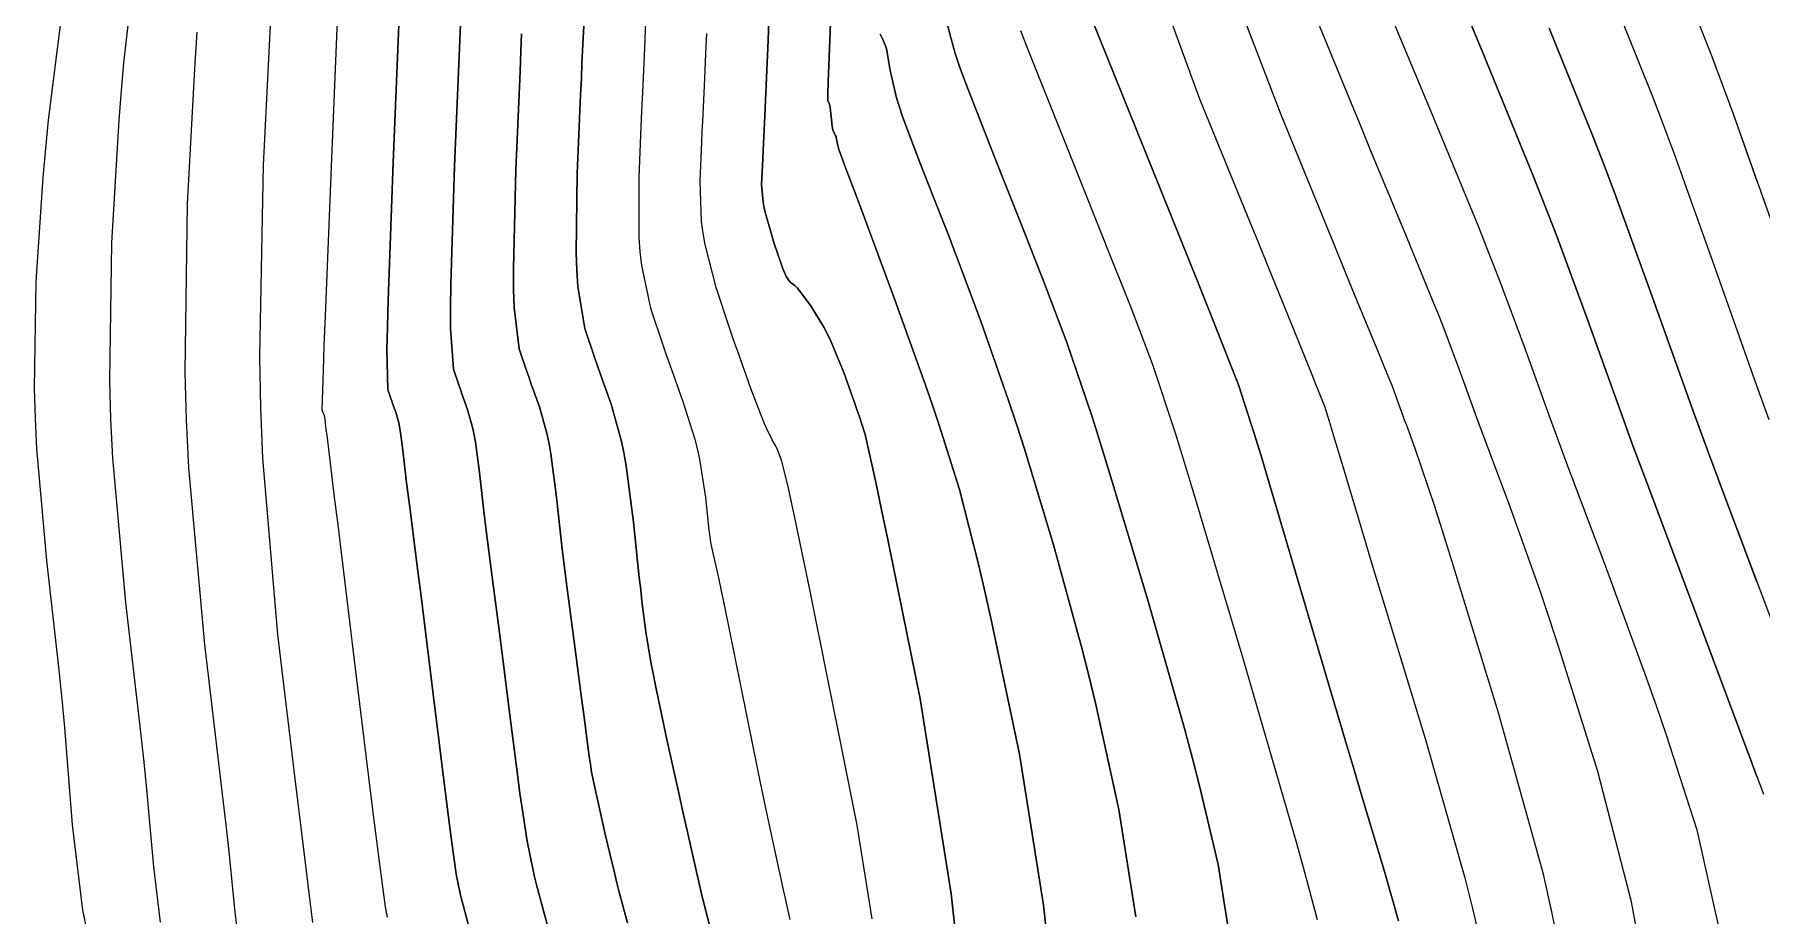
# Model space of a CAD drawing. Header units: metres. Extents: x 837476 to 838477, y 1189012 to 1191014.
# Drawn here: x 837809.8 to 837875.1, y 1189381.1 to 1189414.4 of the extents above; entities that cross this region are included whole.
import ezdxf

# ---------------------------------------------------------------- set-up
doc = ezdxf.new("R2010")
doc.units = ezdxf.units.M
doc.header["$LTSCALE"] = 0.3
doc.layers.add('COTAS 10', color=1, linetype='Continuous')
doc.layers.add('COTAS INT', color=252, linetype='Continuous')

msp = doc.modelspace()

# ---------------------------------------------------------------- linework, layer by layer
at = {"layer": 'COTAS 10'}
for points in [[(837852.248, 1189416.358), (837853.856, 1189411.976), (837855.657, 1189407.568), (837856.067, 1189406.563), (837856.439, 1189405.652), (837857.459, 1189403.139), (837858.097, 1189401.553), (837858.228, 1189401.227), (837858.339, 1189400.95), (837858.571, 1189400.354), (837858.753, 1189399.792), (837858.832, 1189399.536), (837858.922, 1189399.236), (837859.351, 1189397.789), (837860.125, 1189395.202), (837860.433, 1189394.183), (837860.782, 1189393.034), (837862.381, 1189387.789), (837863.884, 1189382.529), (837864.173, 1189381.37), (837864.406, 1189380.34)], [(837852.248, 1189416.358), (837853.856, 1189411.976), (837855.657, 1189407.568), (837856.067, 1189406.563), (837856.439, 1189405.652), (837857.459, 1189403.139), (837858.097, 1189401.553), (837858.228, 1189401.227), (837858.339, 1189400.95), (837858.571, 1189400.354), (837858.753, 1189399.792), (837858.832, 1189399.536), (837858.922, 1189399.236), (837859.351, 1189397.789), (837860.125, 1189395.202), (837860.433, 1189394.183), (837860.782, 1189393.034), (837862.381, 1189387.789), (837863.884, 1189382.529), (837864.173, 1189381.37), (837864.406, 1189380.34)], [(837848.129, 1189379.878), (837847.955, 1189381.487), (837847.043, 1189387.203), (837846.005, 1189392.168), (837845.752, 1189393.304), (837845.513, 1189394.336), (837844.774, 1189397.203), (837844.009, 1189399.635), (837843.754, 1189400.395), (837843.481, 1189401.191), (837842.338, 1189404.376), (837841.281, 1189407.232), (837841.061, 1189407.821), (837840.874, 1189408.322), (837840.461, 1189409.403), (837840.289, 1189409.855), (837840.254, 1189409.96), (837840.224, 1189410.056), (837840.159, 1189410.332), (837840.124, 1189410.518), (837840.112, 1189410.558), (837840.099, 1189410.593), (837840.047, 1189410.679), (837839.993, 1189410.807), (837839.979, 1189410.87), (837839.967, 1189410.943), (837839.926, 1189411.304), (837839.89, 1189411.654), (837839.88, 1189411.721), (837839.869, 1189411.774), (837839.832, 1189411.857), (837839.805, 1189411.894), (837839.8, 1189411.919), (837839.797, 1189411.949), (837839.798, 1189412.111), (837839.82, 1189412.651), (837839.83, 1189412.921), (837839.841, 1189413.243), (837839.898, 1189414.838)], [(837839.898, 1189414.838), (837839.841, 1189413.243), (837839.83, 1189412.921), (837839.82, 1189412.651), (837839.798, 1189412.111), (837839.797, 1189411.949), (837839.8, 1189411.919), (837839.805, 1189411.894), (837839.832, 1189411.857), (837839.869, 1189411.774), (837839.88, 1189411.721), (837839.89, 1189411.654), (837839.926, 1189411.304), (837839.967, 1189410.943), (837839.979, 1189410.87), (837839.993, 1189410.807), (837840.047, 1189410.679), (837840.099, 1189410.593), (837840.112, 1189410.558), (837840.124, 1189410.518), (837840.159, 1189410.332), (837840.224, 1189410.056), (837840.254, 1189409.96), (837840.289, 1189409.855), (837840.461, 1189409.403), (837840.874, 1189408.322), (837841.061, 1189407.821), (837841.281, 1189407.232), (837842.338, 1189404.376), (837843.481, 1189401.191), (837843.754, 1189400.395), (837844.009, 1189399.635), (837844.774, 1189397.203), (837845.513, 1189394.336), (837845.752, 1189393.304), (837846.005, 1189392.168), (837847.043, 1189387.203), (837847.955, 1189381.487), (837848.129, 1189379.878)], [(837874.923, 1189393.712), (837873.663, 1189397.065), (837873.058, 1189398.698), (837872.502, 1189400.21), (837870.912, 1189404.648), (837869.552, 1189408.397), (837869.142, 1189409.472), (837868.717, 1189410.565), (837867.062, 1189414.648)], [(837867.062, 1189414.648), (837868.717, 1189410.565), (837869.142, 1189409.472), (837869.552, 1189408.397), (837870.912, 1189404.648), (837872.502, 1189400.21), (837873.058, 1189398.698), (837873.663, 1189397.065), (837876.264, 1189390.145)], [(837817.507, 1189380.389), (837817.391, 1189381.349), (837817.174, 1189383.525), (837817.061, 1189384.524), (837816.927, 1189385.694), (837816.252, 1189391.349), (837815.652, 1189398.024), (837815.564, 1189399.837), (837815.51, 1189401.634), (837815.598, 1189407.997), (837815.892, 1189413.341), (837815.968, 1189414.496)], [(837832.235, 1189380.828), (837831.918, 1189381.984), (837831.827, 1189382.339), (837831.735, 1189382.71), (837831.39, 1189384.176), (837831.096, 1189385.49), (837831.035, 1189385.764), (837830.984, 1189385.999), (837830.876, 1189386.525), (837830.826, 1189386.841), (837830.811, 1189386.944), (837830.795, 1189387.053), (837830.737, 1189387.505), (837830.622, 1189388.398), (837830.57, 1189388.785), (837830.51, 1189389.233), (837830.223, 1189391.359), (837829.912, 1189393.745), (837829.836, 1189394.358), (837829.765, 1189394.949), (837829.546, 1189396.913), (837829.333, 1189398.55), (837829.265, 1189398.935), (837829.193, 1189399.292), (837828.901, 1189400.335), (837828.591, 1189401.19), (837828.508, 1189401.427), (837828.426, 1189401.665), (837828.138, 1189402.527), (837827.948, 1189404.09), (837827.928, 1189404.771), (837827.921, 1189405.558), (837828.014, 1189409.295), (837828.168, 1189413.004), (837828.201, 1189413.773), (837828.229, 1189414.43)], [(837828.229, 1189414.43), (837828.201, 1189413.773), (837828.168, 1189413.004), (837828.014, 1189409.295), (837827.921, 1189405.558), (837827.928, 1189404.771), (837827.948, 1189404.09), (837828.138, 1189402.527), (837828.426, 1189401.665), (837828.508, 1189401.427), (837828.591, 1189401.19), (837828.901, 1189400.335), (837829.193, 1189399.292), (837829.265, 1189398.935), (837829.333, 1189398.55), (837829.546, 1189396.913), (837829.765, 1189394.949), (837829.836, 1189394.358), (837829.912, 1189393.745), (837830.223, 1189391.359), (837830.51, 1189389.233), (837830.57, 1189388.785), (837830.622, 1189388.398), (837830.737, 1189387.505), (837830.795, 1189387.053), (837830.811, 1189386.944), (837830.826, 1189386.841), (837830.876, 1189386.525), (837830.984, 1189385.999), (837831.035, 1189385.764), (837831.096, 1189385.49), (837831.39, 1189384.176), (837831.735, 1189382.71), (837831.827, 1189382.339), (837831.918, 1189381.984), (837832.235, 1189380.828)]]:
    msp.add_lwpolyline(points, dxfattribs=at)
at = {"layer": 'COTAS INT'}
for points in [[(837875.289, 1189440.474), (837874.352, 1189438.675), (837873.185, 1189436.462), (837872.832, 1189435.818), (837872.466, 1189435.161), (837871.035, 1189432.675), (837869.825, 1189430.396), (837869.599, 1189429.868), (837869.42, 1189429.385), (837869.163, 1189428.015), (837869.309, 1189426.64), (837869.383, 1189426.153), (837869.472, 1189425.621), (837869.917, 1189423.32), (837870.564, 1189420.721), (837870.78, 1189420.002), (837871.013, 1189419.283), (837871.991, 1189416.687), (837873.218, 1189413.575), (837873.609, 1189412.531), (837874.022, 1189411.407), (837875.698, 1189406.687)], [(837874.923, 1189439.772), (837874.352, 1189438.675), (837873.185, 1189436.462), (837872.832, 1189435.818), (837872.466, 1189435.161), (837871.035, 1189432.675), (837869.825, 1189430.396), (837869.599, 1189429.868), (837869.42, 1189429.385), (837869.163, 1189428.015), (837869.309, 1189426.64), (837869.383, 1189426.153), (837869.472, 1189425.621), (837869.917, 1189423.32), (837870.564, 1189420.721), (837870.78, 1189420.002), (837871.013, 1189419.283), (837871.991, 1189416.687), (837873.218, 1189413.575), (837873.609, 1189412.531), (837874.022, 1189411.407), (837874.923, 1189408.868)], [(837874.923, 1189386.354), (837874.746, 1189386.838), (837872.766, 1189392.124), (837870.692, 1189397.641), (837870.211, 1189398.938), (837869.771, 1189400.136), (837868.519, 1189403.629), (837867.317, 1189406.891), (837866.908, 1189407.943), (837866.466, 1189409.06), (837864.597, 1189413.629), (837862.902, 1189417.735)], [(837862.902, 1189417.735), (837864.597, 1189413.629), (837866.466, 1189409.06), (837866.908, 1189407.943), (837867.317, 1189406.891), (837868.519, 1189403.629), (837869.771, 1189400.136), (837870.211, 1189398.938), (837870.692, 1189397.641), (837872.766, 1189392.124), (837874.746, 1189386.838), (837875.168, 1189385.686)], [(837823.161, 1189381.035), (837823.081, 1189381.428), (837822.868, 1189383.038), (837822.757, 1189383.921), (837822.623, 1189384.993), (837821.953, 1189390.446), (837821.291, 1189395.868), (837821.162, 1189396.921), (837821.056, 1189397.779), (837820.873, 1189399.262), (837820.846, 1189399.466), (837820.84, 1189399.518), (837820.834, 1189399.569), (837820.815, 1189399.736), (837820.797, 1189399.876), (837820.791, 1189399.909), (837820.785, 1189399.94), (837820.76, 1189400.029), (837820.733, 1189400.102), (837820.719, 1189400.142), (837820.695, 1189400.216), (837820.735, 1189401.717), (837820.769, 1189402.638), (837820.813, 1189403.777), (837821.052, 1189409.715), (837821.346, 1189416.808)], [(837823.161, 1189381.035), (837823.081, 1189381.428), (837822.868, 1189383.038), (837822.757, 1189383.921), (837822.623, 1189384.993), (837821.953, 1189390.446), (837821.291, 1189395.868), (837821.162, 1189396.921), (837821.056, 1189397.779), (837820.873, 1189399.262), (837820.846, 1189399.466), (837820.84, 1189399.518), (837820.834, 1189399.569), (837820.815, 1189399.736), (837820.797, 1189399.876), (837820.791, 1189399.909), (837820.785, 1189399.94), (837820.76, 1189400.029), (837820.733, 1189400.102), (837820.719, 1189400.142), (837820.695, 1189400.216), (837820.735, 1189401.717), (837820.769, 1189402.638), (837820.813, 1189403.777), (837821.052, 1189409.715), (837821.346, 1189416.808)], [(837844.688, 1189379.843), (837844.463, 1189381.918), (837843.287, 1189389.29), (837842.079, 1189395.25), (837841.834, 1189396.435), (837841.629, 1189397.419), (837841.211, 1189399.29), (837840.988, 1189399.987), (837840.905, 1189400.23), (837840.812, 1189400.494), (837840.402, 1189401.629), (837839.925, 1189402.792), (837839.79, 1189403.075), (837839.655, 1189403.34), (837839.157, 1189404.156), (837838.731, 1189404.72), (837838.641, 1189404.827), (837838.563, 1189404.912), (837838.382, 1189405.042), (837838.224, 1189405.266), (837838.16, 1189405.411), (837838.089, 1189405.591), (837837.759, 1189406.543), (837837.454, 1189407.601), (837837.397, 1189407.848), (837837.353, 1189408.076), (837837.295, 1189408.736), (837837.328, 1189409.458), (837837.341, 1189409.725), (837837.355, 1189410.021), (837837.42, 1189411.333), (837837.499, 1189413.059), (837837.522, 1189413.615), (837837.546, 1189414.206), (837837.636, 1189416.626)], [(837837.636, 1189416.626), (837837.546, 1189414.206), (837837.522, 1189413.615), (837837.499, 1189413.059), (837837.42, 1189411.333), (837837.355, 1189410.021), (837837.341, 1189409.725), (837837.328, 1189409.458), (837837.295, 1189408.736), (837837.353, 1189408.076), (837837.397, 1189407.848), (837837.454, 1189407.601), (837837.759, 1189406.543), (837838.089, 1189405.591), (837838.16, 1189405.411), (837838.224, 1189405.266), (837838.382, 1189405.042), (837838.563, 1189404.912), (837838.641, 1189404.827), (837838.731, 1189404.72), (837839.157, 1189404.156), (837839.655, 1189403.34), (837839.79, 1189403.075), (837839.925, 1189402.792), (837840.402, 1189401.629), (837840.812, 1189400.494), (837840.905, 1189400.23), (837840.988, 1189399.987), (837841.211, 1189399.29), (837841.629, 1189397.419), (837841.834, 1189396.435), (837842.079, 1189395.25), (837843.287, 1189389.29), (837844.463, 1189381.918), (837844.688, 1189379.843)], [(837814.574, 1189380.846), (837814.321, 1189382.937), (837814.067, 1189385.869), (837813.961, 1189386.905), (837813.839, 1189388.038), (837813.27, 1189392.937), (837812.78, 1189398.386), (837812.708, 1189399.867), (837812.664, 1189401.334), (837812.736, 1189406.53), (837813.017, 1189411.174), (837813.104, 1189412.295), (837813.196, 1189413.343), (837813.562, 1189416.53)], [(837867.439, 1189379.937), (837867.175, 1189381.241), (837866.849, 1189382.661), (837865.156, 1189388.761), (837863.397, 1189394.469), (837863.03, 1189395.642), (837862.715, 1189396.637), (837862.008, 1189398.761), (837861.682, 1189399.629), (837861.606, 1189399.833), (837861.537, 1189400.021), (837861.34, 1189400.571), (837861.128, 1189401.14), (837861.049, 1189401.341), (837860.961, 1189401.56), (837860.571, 1189402.509), (837859.741, 1189404.519), (837859.376, 1189405.408), (837858.953, 1189406.441), (837856.934, 1189411.372), (837855.032, 1189416.336)], [(837867.439, 1189379.937), (837867.175, 1189381.241), (837866.849, 1189382.661), (837865.156, 1189388.761), (837863.397, 1189394.469), (837863.03, 1189395.642), (837862.715, 1189396.637), (837862.008, 1189398.761), (837861.682, 1189399.629), (837861.606, 1189399.833), (837861.537, 1189400.021), (837861.34, 1189400.571), (837861.128, 1189401.14), (837861.049, 1189401.341), (837860.961, 1189401.56), (837860.571, 1189402.509), (837859.741, 1189404.519), (837859.376, 1189405.408), (837858.953, 1189406.441), (837856.934, 1189411.372), (837855.032, 1189416.336)], [(837818.767, 1189415.507), (837818.46, 1189409.464), (837818.319, 1189402.235), (837818.36, 1189400.297), (837818.435, 1189398.388), (837818.996, 1189391.724), (837819.658, 1189386.266), (837819.918, 1189384.125), (837820.195, 1189381.848), (837820.32, 1189380.831)], [(837860.899, 1189415.566), (837862.61, 1189411.468), (837864.392, 1189407.132), (837864.793, 1189406.129), (837865.155, 1189405.211), (837866.126, 1189402.61), (837867.026, 1189400.098), (837867.343, 1189399.236), (837867.689, 1189398.304), (837869.18, 1189394.336), (837870.736, 1189390.104), (837871.122, 1189389.004), (837871.489, 1189387.936), (837872.653, 1189384.336), (837873.499, 1189380.566)], [(837860.899, 1189415.566), (837862.61, 1189411.468), (837864.392, 1189407.132), (837864.793, 1189406.129), (837865.155, 1189405.211), (837866.126, 1189402.61), (837867.026, 1189400.098), (837867.343, 1189399.236), (837867.689, 1189398.304), (837869.18, 1189394.336), (837870.736, 1189390.104), (837871.122, 1189389.004), (837871.489, 1189387.936), (837872.653, 1189384.336), (837873.499, 1189380.566)], [(837869.526, 1189415.668), (837870.968, 1189412.07), (837871.375, 1189411.002), (837871.787, 1189409.902), (837873.305, 1189405.668), (837874.908, 1189401.143), (837874.923, 1189401.1)], [(837869.526, 1189415.668), (837870.968, 1189412.07), (837871.375, 1189411.002), (837871.787, 1189409.902), (837873.305, 1189405.668), (837874.908, 1189401.143), (837875.373, 1189399.859)], [(837811.803, 1189380.525), (837811.64, 1189381.303), (837811.251, 1189384.524), (837810.961, 1189388.213), (837810.861, 1189389.286), (837810.752, 1189390.381), (837810.288, 1189394.524), (837809.908, 1189398.749), (837809.852, 1189399.897), (837809.818, 1189401.034), (837809.874, 1189405.062), (837810.142, 1189409.008), (837810.241, 1189410.094), (837810.351, 1189411.176), (837810.84, 1189415.062)], [(837823.588, 1189414.776), (837823.373, 1189409.575), (837823.182, 1189404.371), (837823.155, 1189403.349), (837823.139, 1189402.508), (837823.176, 1189400.986), (837823.288, 1189400.65), (837823.32, 1189400.557), (837823.353, 1189400.464), (837823.474, 1189400.131), (837823.587, 1189399.724), (837823.616, 1189399.585), (837823.642, 1189399.434), (837823.725, 1189398.795), (837823.811, 1189398.029), (837823.838, 1189397.798), (837823.868, 1189397.559), (837823.99, 1189396.628), (837824.208, 1189394.931), (837824.298, 1189394.209), (837824.401, 1189393.378), (837824.881, 1189389.466), (837825.36, 1189385.61), (837825.462, 1189384.814), (837825.55, 1189384.136), (837825.76, 1189382.67), (837825.91, 1189381.934), (837825.96, 1189381.717), (837826.015, 1189381.493), (837826.244, 1189380.635)], [(837826.244, 1189380.635), (837826.015, 1189381.493), (837825.96, 1189381.717), (837825.91, 1189381.934), (837825.76, 1189382.67), (837825.55, 1189384.136), (837825.462, 1189384.814), (837825.36, 1189385.61), (837824.881, 1189389.466), (837824.401, 1189393.378), (837824.298, 1189394.209), (837824.208, 1189394.931), (837823.99, 1189396.628), (837823.868, 1189397.559), (837823.838, 1189397.798), (837823.811, 1189398.029), (837823.725, 1189398.795), (837823.642, 1189399.434), (837823.616, 1189399.585), (837823.587, 1189399.724), (837823.474, 1189400.131), (837823.353, 1189400.464), (837823.32, 1189400.557), (837823.288, 1189400.65), (837823.176, 1189400.986), (837823.139, 1189402.508), (837823.155, 1189403.349), (837823.182, 1189404.371), (837823.373, 1189409.575), (837823.588, 1189414.776)], [(837829.361, 1189380.188), (837829.088, 1189381.142), (837828.79, 1189382.266), (837828.717, 1189382.568), (837828.649, 1189382.866), (837828.44, 1189383.913), (837828.233, 1189385.235), (837828.167, 1189385.708), (837828.096, 1189386.227), (837827.809, 1189388.485), (837827.511, 1189390.888), (837827.434, 1189391.497), (837827.359, 1189392.082), (837827.107, 1189393.993), (837826.89, 1189395.652), (837826.837, 1189396.078), (837826.788, 1189396.489), (837826.636, 1189397.854), (837826.487, 1189398.992), (837826.44, 1189399.26), (837826.39, 1189399.508), (837826.187, 1189400.233), (837825.972, 1189400.827), (837825.914, 1189400.992), (837825.857, 1189401.158), (837825.657, 1189401.757), (837825.544, 1189403.299), (837825.541, 1189404.06), (837825.552, 1189404.964), (837825.693, 1189409.435), (837825.878, 1189413.89), (837825.916, 1189414.785)], [(837825.916, 1189414.785), (837825.878, 1189413.89), (837825.693, 1189409.435), (837825.552, 1189404.964), (837825.541, 1189404.06), (837825.544, 1189403.299), (837825.657, 1189401.757), (837825.857, 1189401.158), (837825.914, 1189400.992), (837825.972, 1189400.827), (837826.187, 1189400.233), (837826.39, 1189399.508), (837826.44, 1189399.26), (837826.487, 1189398.992), (837826.636, 1189397.854), (837826.788, 1189396.489), (837826.837, 1189396.078), (837826.89, 1189395.652), (837827.107, 1189393.993), (837827.359, 1189392.082), (837827.434, 1189391.497), (837827.511, 1189390.888), (837827.809, 1189388.485), (837828.096, 1189386.227), (837828.167, 1189385.708), (837828.233, 1189385.235), (837828.44, 1189383.913), (837828.649, 1189382.866), (837828.717, 1189382.568), (837828.79, 1189382.266), (837829.088, 1189381.142), (837829.361, 1189380.188)], [(837830.575, 1189414.739), (837830.51, 1189413.328), (837830.486, 1189412.761), (837830.458, 1189412.117), (837830.334, 1189409.156), (837830.291, 1189406.152), (837830.314, 1189405.482), (837830.353, 1189404.881), (837830.619, 1189403.297), (837830.994, 1189402.173), (837831.21, 1189401.553), (837831.615, 1189400.438), (837831.995, 1189399.076), (837832.089, 1189398.611), (837832.178, 1189398.108), (837832.457, 1189395.972), (837832.677, 1189393.885), (837832.73, 1189393.413), (837832.778, 1189392.986), (837832.92, 1189391.826), (837833.114, 1189390.677), (837833.195, 1189390.257), (837833.288, 1189389.793), (837833.723, 1189387.751), (837834.195, 1189385.61), (837834.312, 1189385.084), (837834.423, 1189384.587), (837834.771, 1189383.033), (837835.055, 1189381.813), (837835.125, 1189381.526), (837835.191, 1189381.261), (837835.398, 1189380.491)], [(837835.398, 1189380.491), (837835.191, 1189381.261), (837835.125, 1189381.526), (837835.055, 1189381.813), (837834.771, 1189383.033), (837834.423, 1189384.587), (837834.312, 1189385.084), (837834.195, 1189385.61), (837833.723, 1189387.751), (837833.288, 1189389.793), (837833.195, 1189390.257), (837833.114, 1189390.677), (837832.92, 1189391.826), (837832.778, 1189392.986), (837832.73, 1189393.413), (837832.677, 1189393.885), (837832.457, 1189395.972), (837832.178, 1189398.108), (837832.089, 1189398.611), (837831.995, 1189399.076), (837831.615, 1189400.438), (837831.21, 1189401.553), (837830.994, 1189402.173), (837830.619, 1189403.297), (837830.353, 1189404.881), (837830.314, 1189405.482), (837830.291, 1189406.152), (837830.334, 1189409.156), (837830.458, 1189412.117), (837830.486, 1189412.761), (837830.51, 1189413.328), (837830.575, 1189414.739)], [(837832.915, 1189414.877), (837832.857, 1189413.604), (837832.792, 1189412.226), (837832.771, 1189411.749), (837832.748, 1189411.231), (837832.655, 1189409.016), (837832.66, 1189406.745), (837832.7, 1189406.193), (837832.757, 1189405.673), (837833.1, 1189404.068), (837833.563, 1189402.681), (837833.695, 1189402.298), (837833.829, 1189401.916), (837834.328, 1189400.54), (837834.769, 1189399.147), (837834.866, 1189398.754), (837834.952, 1189398.359), (837835.174, 1189396.903), (837835.311, 1189395.675), (837835.344, 1189395.423), (837835.374, 1189395.208), (837835.463, 1189394.751), (837835.667, 1189393.863), (837835.769, 1189393.378), (837835.892, 1189392.789), (837836.502, 1189389.794), (837837.159, 1189386.563), (837837.311, 1189385.825), (837837.45, 1189385.155), (837837.845, 1189383.299), (837838.114, 1189382.078), (837838.173, 1189381.808), (837838.226, 1189381.568), (837838.365, 1189380.948)], [(837832.915, 1189414.877), (837832.857, 1189413.604), (837832.792, 1189412.226), (837832.771, 1189411.749), (837832.748, 1189411.231), (837832.655, 1189409.016), (837832.66, 1189406.745), (837832.7, 1189406.193), (837832.757, 1189405.673), (837833.1, 1189404.068), (837833.563, 1189402.681), (837833.695, 1189402.298), (837833.829, 1189401.916), (837834.328, 1189400.54), (837834.769, 1189399.147), (837834.866, 1189398.754), (837834.952, 1189398.359), (837835.174, 1189396.903), (837835.311, 1189395.675), (837835.344, 1189395.423), (837835.374, 1189395.208), (837835.463, 1189394.751), (837835.667, 1189393.863), (837835.769, 1189393.378), (837835.892, 1189392.789), (837836.502, 1189389.794), (837837.159, 1189386.563), (837837.311, 1189385.825), (837837.45, 1189385.155), (837837.845, 1189383.299), (837838.114, 1189382.078), (837838.173, 1189381.808), (837838.226, 1189381.568), (837838.365, 1189380.948)], [(837844.264, 1189414.988), (837844.615, 1189413.693), (837844.797, 1189413.162), (837845.016, 1189412.556), (837846.109, 1189409.746), (837847.337, 1189406.669), (837847.64, 1189405.896), (837847.927, 1189405.156), (837848.831, 1189402.767), (837849.788, 1189399.955), (837850.109, 1189398.949), (837850.454, 1189397.843), (837851.899, 1189393.027), (837853.281, 1189388.171), (837853.586, 1189387.041), (837853.857, 1189386.003), (837854.554, 1189383.027), (837854.937, 1189380.625)], [(837854.937, 1189380.625), (837854.554, 1189383.027), (837853.857, 1189386.003), (837853.586, 1189387.041), (837853.281, 1189388.171), (837851.899, 1189393.027), (837850.454, 1189397.843), (837850.109, 1189398.949), (837849.788, 1189399.955), (837848.831, 1189402.767), (837847.927, 1189405.156), (837847.64, 1189405.896), (837847.337, 1189406.669), (837846.109, 1189409.746), (837845.016, 1189412.556), (837844.797, 1189413.162), (837844.615, 1189413.693), (837844.264, 1189414.988)], [(837861.378, 1189380.897), (837860.845, 1189382.764), (837859.987, 1189385.614), (837859.68, 1189386.646), (837859.343, 1189387.783), (837857.876, 1189392.764), (837856.473, 1189397.499), (837856.176, 1189398.481), (837855.92, 1189399.319), (837855.325, 1189401.158), (837854.574, 1189403.08), (837854.219, 1189403.97), (837853.801, 1189405.016), (837851.757, 1189410.089), (837849.779, 1189414.986)], [(837849.779, 1189414.986), (837851.757, 1189410.089), (837853.801, 1189405.016), (837854.219, 1189403.97), (837854.574, 1189403.08), (837855.325, 1189401.158), (837855.92, 1189399.319), (837856.176, 1189398.481), (837856.473, 1189397.499), (837857.876, 1189392.764), (837859.343, 1189387.783), (837859.68, 1189386.646), (837859.987, 1189385.614), (837860.845, 1189382.764), (837861.378, 1189380.897)], [(837870.42, 1189380.315), (837870.174, 1189381.613), (837868.904, 1189386.549), (837867.443, 1189391.202), (837867.076, 1189392.323), (837866.725, 1189393.371), (837865.594, 1189396.549), (837864.685, 1189398.966), (837864.475, 1189399.535), (837864.282, 1189400.059), (837863.733, 1189401.59), (837863.141, 1189403.176), (837862.921, 1189403.735), (837862.677, 1189404.346), (837861.59, 1189406.988), (837860.32, 1189410.042), (837859.96, 1189410.914), (837859.596, 1189411.796), (837858.25, 1189415.075)], [(837870.42, 1189380.315), (837870.174, 1189381.613), (837868.904, 1189386.549), (837867.443, 1189391.202), (837867.076, 1189392.323), (837866.725, 1189393.371), (837865.594, 1189396.549), (837864.685, 1189398.966), (837864.475, 1189399.535), (837864.282, 1189400.059), (837863.733, 1189401.59), (837863.141, 1189403.176), (837862.921, 1189403.735), (837862.677, 1189404.346), (837861.59, 1189406.988), (837860.32, 1189410.042), (837859.96, 1189410.914), (837859.596, 1189411.796), (837858.25, 1189415.075)], [(837841.482, 1189380.971), (837840.909, 1189384.523), (837840.201, 1189388.043), (837839.812, 1189389.974), (837839.117, 1189393.426), (837838.533, 1189396.264), (837838.409, 1189396.84), (837838.302, 1189397.326), (837838.052, 1189398.322), (837837.912, 1189398.684), (837837.874, 1189398.77), (837837.836, 1189398.849), (837837.701, 1189399.083), (837837.496, 1189399.499), (837837.415, 1189399.693), (837837.322, 1189399.921), (837836.898, 1189401.028), (837836.395, 1189402.421), (837836.253, 1189402.83), (837836.11, 1189403.248), (837835.581, 1189404.838), (837835.161, 1189406.464), (837835.087, 1189406.904), (837835.03, 1189407.339), (837834.975, 1189408.876), (837835.038, 1189410.344), (837835.056, 1189410.737), (837835.073, 1189411.124), (837835.138, 1189412.469), (837835.207, 1189413.968), (837835.227, 1189414.452)], [(837841.482, 1189380.971), (837840.909, 1189384.523), (837840.201, 1189388.043), (837839.812, 1189389.974), (837839.117, 1189393.426), (837838.533, 1189396.264), (837838.409, 1189396.84), (837838.302, 1189397.326), (837838.052, 1189398.322), (837837.912, 1189398.684), (837837.874, 1189398.77), (837837.836, 1189398.849), (837837.701, 1189399.083), (837837.496, 1189399.499), (837837.415, 1189399.693), (837837.322, 1189399.921), (837836.898, 1189401.028), (837836.395, 1189402.421), (837836.253, 1189402.83), (837836.11, 1189403.248), (837835.581, 1189404.838), (837835.161, 1189406.464), (837835.087, 1189406.904), (837835.03, 1189407.339), (837834.975, 1189408.876), (837835.038, 1189410.344), (837835.056, 1189410.737), (837835.073, 1189411.124), (837835.138, 1189412.469), (837835.207, 1189413.968), (837835.227, 1189414.452)], [(837851.446, 1189381.056), (837850.798, 1189385.115), (837849.931, 1189389.085), (837849.669, 1189390.172), (837849.397, 1189391.254), (837848.337, 1189395.115), (837847.231, 1189398.739), (837846.932, 1189399.672), (837846.635, 1189400.573), (837845.585, 1189403.572), (837844.604, 1189406.194), (837844.351, 1189406.858), (837844.105, 1189407.496), (837843.285, 1189409.574), (837842.644, 1189411.265), (837842.512, 1189411.658), (837842.4, 1189412.018), (837842.158, 1189413.048), (837842.045, 1189413.725), (837842.015, 1189413.863), (837841.984, 1189413.979), (837841.876, 1189414.218), (837841.784, 1189414.416)], [(837841.784, 1189414.416), (837841.876, 1189414.218), (837841.984, 1189413.979), (837842.015, 1189413.863), (837842.045, 1189413.725), (837842.158, 1189413.048), (837842.4, 1189412.018), (837842.512, 1189411.658), (837842.644, 1189411.265), (837843.285, 1189409.574), (837844.105, 1189407.496), (837844.351, 1189406.858), (837844.604, 1189406.194), (837845.585, 1189403.572), (837846.635, 1189400.573), (837846.932, 1189399.672), (837847.231, 1189398.739), (837848.337, 1189395.115), (837849.397, 1189391.254), (837849.669, 1189390.172), (837849.931, 1189389.085), (837850.798, 1189385.115), (837851.446, 1189381.056)], [(837858.31, 1189380.939), (837857.783, 1189382.92), (837857.503, 1189383.909), (837857.166, 1189385.089), (837855.462, 1189390.939), (837853.676, 1189396.947), (837853.286, 1189398.226), (837852.942, 1189399.337), (837852.078, 1189401.963), (837851.251, 1189404.118), (837850.93, 1189404.933), (837850.569, 1189405.843), (837848.933, 1189409.917), (837847.398, 1189413.771), (837847.1, 1189414.542)], [(837858.31, 1189380.939), (837857.783, 1189382.92), (837857.503, 1189383.909), (837857.166, 1189385.089), (837855.462, 1189390.939), (837853.676, 1189396.947), (837853.286, 1189398.226), (837852.942, 1189399.337), (837852.078, 1189401.963), (837851.251, 1189404.118), (837850.93, 1189404.933), (837850.569, 1189405.843), (837848.933, 1189409.917), (837847.398, 1189413.771), (837847.1, 1189414.542)]]:
    msp.add_lwpolyline(points, dxfattribs=at)

doc.saveas('drawing.dxf')
